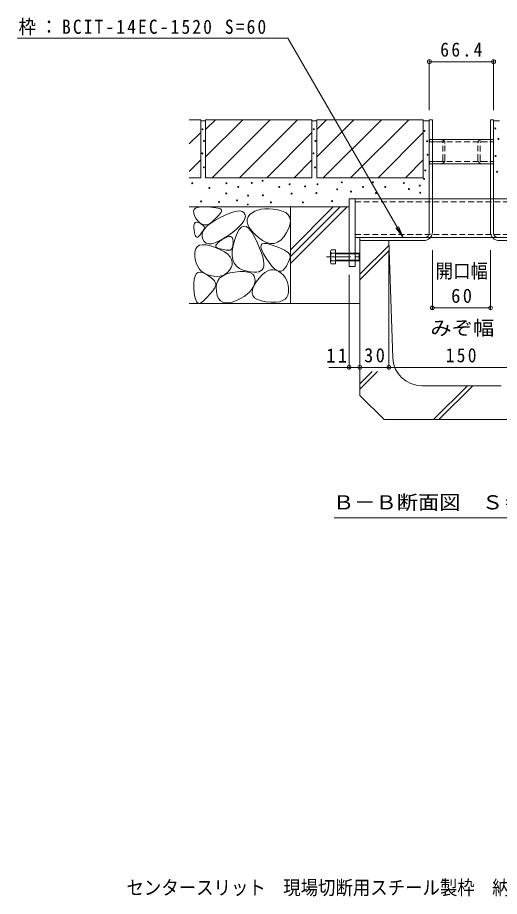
# Model space of a CAD drawing. Units: millimetres at full size, sheet at 1:5. Extents: x -1382 to 1946, y -1318 to 1367.
# Drawn here: x 244 to 742, y -1318 to -409 of the extents above; entities that cross this region are included whole.
import ezdxf
from ezdxf.enums import TextEntityAlignment as Align

# ---------------------------------------------------------------- set-up
doc = ezdxf.new("R2010")
doc.units = ezdxf.units.MM
doc.header["$LTSCALE"] = 5
doc.header["$PDMODE"] = 32
doc.header["$PDSIZE"] = 4
doc.linetypes.add('CHAIN1', pattern=[8, 5, -1, 1, -1])
doc.linetypes.add('DASHED1', pattern=[1.8, 1.2, -0.6])
for name, color, linetype, lineweight in [('4-0_OUTLINE-0', 7, 'Continuous', 9), ('4-3_A_床ライン引きB', 7, 'DASHED1', 9), ('4-4_0108_天井情報・�', 7, 'Continuous', 9), ('4-5_0055_アルミ建具_', 7, 'Continuous', 9), ('4-E_10ﾎﾞﾙﾄ__2', 7, 'Continuous', 9), ('4-F_10ﾎﾞﾙﾄ__1', 6, 'Continuous', 5)]:
    doc.layers.add(name, color=color, linetype=linetype, lineweight=lineweight)
doc.layers.add('F-4_0013_躯\u3000下り壁�', color=2, linetype='Continuous')
doc.styles.add('ＭＳ ゴシック', font='')
doc.styles.get('ＭＳ ゴシック').set_extended_font_data('MS Gothic')

msp = doc.modelspace()

# ---------------------------------------------------------------- linework, layer by layer
at = {"layer": '4-0_OUTLINE-0'}
for p, q in [((669.323, -514.718), (672.523, -514.718)), ((669.323, -632.018), (669.323, -514.718)), ((672.523, -630.718), (672.523, -514.718)), ((732.523, -630.718), (732.523, -514.718)), ((735.723, -514.718), (732.523, -514.718)), ((735.723, -632.018), (735.723, -514.718)), ((672.523, -535.218), (732.523, -535.218)), ((672.523, -560.218), (732.523, -560.218)), ((592.523, -596.518), (586.523, -596.518)), ((586.523, -596.518), (586.523, -666.518)), ((592.523, -666.518), (592.523, -596.518)), ((592.523, -596.518), (669.323, -596.518)), ((672.523, -596.518), (732.523, -596.518)), ((735.723, -596.518), (812.523, -596.518)), ((664.823, -636.518), (592.523, -636.518)), ((597.523, -639.718), (597.523, -636.518)), ((663.523, -639.718), (597.523, -639.718)), ((670.405, -636.518), (734.642, -636.518)), ((740.223, -636.518), (812.523, -636.518)), ((741.523, -639.718), (807.523, -639.718)), ((586.523, -666.518), (592.523, -666.518))]:
    msp.add_line(p, q, dxfattribs=at)
at = {"layer": '4-0_OUTLINE-0', "linetype": 'DASHED1'}
for p, q in [((672.523, -535.218), (669.323, -535.218)), ((732.523, -535.218), (735.706, -535.218)), ((669.323, -537.518), (735.723, -537.518)), ((669.323, -557.918), (735.723, -557.918)), ((672.523, -560.218), (669.323, -560.218)), ((732.523, -560.218), (735.723, -560.218)), ((672.523, -596.518), (669.323, -596.518)), ((732.523, -596.518), (735.723, -596.518)), ((592.523, -599.718), (812.523, -599.718)), ((592.523, -633.318), (812.523, -633.318)), ((664.823, -636.518), (670.405, -636.518)), ((740.223, -636.518), (734.642, -636.518))]:
    msp.add_line(p, q, dxfattribs=at)
at = {"layer": '4-0_OUTLINE-0', "color": 2}
for p, q in [((567.223, -662.382), (567.223, -651.182)), ((567.823, -649.318), (572.523, -649.318)), ((567.823, -652.518), (586.523, -652.518)), ((572.523, -653.218), (586.523, -653.218)), ((592.523, -652.518), (596.823, -652.518)), ((592.523, -653.218), (597.523, -653.218)), ((596.823, -652.518), (596.823, -660.518)), ((596.823, -652.518), (597.523, -653.218)), ((597.523, -653.218), (597.523, -659.818)), ((586.523, -660.518), (567.823, -660.518)), ((586.523, -659.818), (572.523, -659.818)), ((597.523, -659.818), (592.523, -659.818)), ((596.823, -660.518), (592.523, -660.518)), ((597.523, -659.818), (596.823, -660.518))]:
    msp.add_line(p, q, dxfattribs=at)
at = {"layer": '4-0_OUTLINE-0', "color": 2, "linetype": 'DASHED1'}
for p, q in [((592.523, -652.518), (586.523, -652.518)), ((592.523, -653.218), (586.523, -653.218)), ((592.523, -659.818), (586.523, -659.818)), ((592.523, -660.518), (586.523, -660.518))]:
    msp.add_line(p, q, dxfattribs=at)
at = {"layer": '4-0_OUTLINE-0', "color": 4, "linetype": 'CHAIN1'}
msp.add_line((562.989, -656.518), (598.786, -656.518), dxfattribs=at)
at = {"layer": '4-0_OUTLINE-0', "color": 2}
msp.add_lwpolyline([(572.523, -649.318), (572.523, -663.718), (567.823, -663.718)], dxfattribs=at)
at = {"layer": '4-0_OUTLINE-0'}
for centre, radius, start, end in [((663.523, -630.718), 9, 270, 0), ((664.823, -632.018), 4.5, 270, 0), ((741.523, -630.718), 9, 180, 270), ((740.223, -632.018), 4.5, 180, 270)]:
    msp.add_arc(centre, radius, start, end, dxfattribs=at)
at = {"layer": '4-0_OUTLINE-0', "color": 2}
for centre, radius, start, end in [((569.599, -650.918), 2.39, 137.9749, 222.0251), ((580.631, -656.518), 13.418, 162.65606, 197.34394), ((569.599, -662.118), 2.39, 137.9749, 222.0251)]:
    msp.add_arc(centre, radius, start, end, dxfattribs=at)
at = {"layer": '4-3_A_床ライン引きB'}
for p, q in [((723.523, -535.218), (732.523, -535.218)), ((735.523, -535.218), (732.523, -535.218)), ((735.523, -537.518), (735.523, -535.218)), ((672.523, -537.518), (669.523, -537.518)), ((682.023, -537.518), (672.523, -537.518)), ((683.223, -556.718), (683.223, -538.718)), ((685.523, -556.218), (685.523, -539.218)), ((719.523, -556.218), (719.523, -539.218)), ((721.823, -556.718), (721.823, -538.718)), ((723.023, -537.518), (732.523, -537.518)), ((732.523, -537.518), (735.523, -537.518)), ((669.523, -557.918), (669.523, -560.218)), ((672.523, -557.918), (669.523, -557.918)), ((669.523, -560.218), (672.523, -560.218)), ((682.023, -557.918), (672.523, -557.918)), ((681.523, -560.218), (672.523, -560.218)), ((723.023, -557.918), (732.523, -557.918)), ((723.523, -560.218), (732.523, -560.218)), ((732.523, -557.918), (735.523, -557.918)), ((735.523, -560.218), (732.523, -560.218)), ((735.523, -557.918), (735.523, -560.218))]:
    msp.add_line(p, q, dxfattribs=at)
msp.add_lwpolyline([(669.523, -537.518), (669.523, -535.218), (672.523, -535.218)], dxfattribs=at)
for centre, radius, start, end in [((681.523, -539.218), 4, 0, 90), ((723.523, -539.218), 4, 90, 180), ((682.023, -538.718), 1.2, 0, 90), ((723.023, -538.718), 1.2, 90, 180), ((681.523, -556.218), 4, 270, 0), ((682.023, -556.718), 1.2, 270, 0), ((723.523, -556.218), 4, 180, 270), ((723.023, -556.718), 1.2, 180, 270)]:
    msp.add_arc(centre, radius, start, end, dxfattribs=at)
at = {"layer": '4-4_0108_天井情報・�'}
for p, q in [((669.323, -453.218), (669.323, -504.718)), ((735.723, -453.218), (735.723, -504.718)), ((669.323, -454.718), (735.723, -454.718)), ((627.523, -772.207), (627.523, -649.718)), ((672.523, -710.708), (672.523, -649.718)), ((732.523, -710.708), (732.523, -649.718)), ((586.523, -772.207), (586.523, -675.218)), ((672.523, -709.208), (732.523, -709.208)), ((565.362, -770.707), (597.523, -770.707)), ((597.523, -770.707), (627.523, -770.707)), ((627.523, -770.707), (777.523, -770.707))]:
    msp.add_line(p, q, dxfattribs=at)
for p in [(669.323, -454.718), (735.723, -454.718), (672.523, -709.208), (732.523, -709.208), (586.523, -770.707), (597.523, -770.707), (627.523, -770.707)]:
    msp.add_point(p, dxfattribs=at)
at = {"layer": '4-5_0055_アルミ建具_'}
for p, q in [((243.776, -430.529), (523.243, -430.529)), ((642.171, -636.518), (523.243, -430.529)), ((642.171, -636.518), (634.562, -626.601)), ((642.171, -636.518), (637.388, -624.97)), ((571.064, -926.327), (838.487, -926.327))]:
    msp.add_line(p, q, dxfattribs=at)
at = {"layer": '4-E_10ﾎﾞﾙﾄ__2', "color": 2}
for p, q in [((433.023, -514.718), (421.223, -514.718)), ((433.023, -514.718), (433.023, -574.718)), ((433.023, -515.718), (438.023, -515.718)), ((548.023, -514.718), (438.023, -514.718)), ((438.023, -524.866), (448.171, -514.718)), ((438.023, -553.15), (476.455, -514.718)), ((438.023, -514.718), (438.023, -574.718)), ((444.739, -574.718), (504.739, -514.718)), ((473.023, -574.718), (533.023, -514.718)), ((548.023, -514.718), (548.023, -574.718)), ((548.023, -515.718), (553.023, -515.718)), ((663.023, -514.718), (553.023, -514.718)), ((553.023, -524.866), (563.171, -514.718)), ((553.023, -553.15), (591.455, -514.718)), ((553.023, -514.718), (553.023, -574.718)), ((559.739, -574.718), (619.739, -514.718)), ((588.023, -574.718), (648.023, -514.718)), ((663.023, -514.718), (663.023, -574.718)), ((663.023, -515.718), (669.323, -515.718)), ((735.723, -515.718), (742.023, -515.718)), ((421.223, -539.803), (433.023, -528.003)), ((501.308, -574.718), (548.023, -528.003)), ((616.308, -574.718), (663.023, -528.003)), ((421.223, -568.087), (433.023, -556.287)), ((529.592, -574.718), (548.023, -556.287)), ((644.592, -574.718), (663.023, -556.287)), ((433.023, -574.718), (421.223, -574.718)), ((548.023, -574.718), (438.023, -574.718)), ((663.023, -574.718), (553.023, -574.718)), ((421.223, -604.718), (586.523, -604.718)), ((525.723, -604.718), (525.723, -704.718)), ((525.723, -663.242), (584.247, -604.718)), ((525.723, -649.1), (570.105, -604.718)), ((525.723, -656.171), (577.176, -604.718)), ((421.223, -704.718), (525.723, -704.718)), ((597.523, -704.718), (525.723, -704.718))]:
    msp.add_line(p, q, dxfattribs=at)
for points in [[(454.245, -607.416), (454.57, -608.084), (454.507, -608.985), (454.056, -610.119), (453.218, -611.488), (451.992, -613.089), (450.379, -614.925), (448.378, -616.994), (445.989, -619.296), (443.451, -621.372), (441, -622.76), (438.636, -623.462), (436.36, -623.476), (434.172, -622.803), (432.072, -621.442), (430.059, -619.395), (428.133, -616.661), (426.616, -613.782), (425.827, -611.301), (425.766, -609.219), (426.434, -607.535), (427.83, -606.249), (429.955, -605.361), (432.808, -604.872), (436.389, -604.781), (440.121, -604.916), (443.424, -605.107), (446.298, -605.354), (448.744, -605.656), (450.762, -606.013), (452.352, -606.425), (453.513, -606.893)], [(492.695, -636.334), (497.034, -639.501), (501.17, -641.587), (505.104, -642.591), (508.835, -642.514), (512.364, -641.355), (515.69, -639.115), (518.814, -635.793), (521.735, -631.39), (524.064, -626.697), (525.41, -622.507), (525.774, -618.819), (525.155, -615.634), (523.554, -612.951), (520.97, -610.771), (517.404, -609.093), (512.855, -607.918), (507.992, -607.187), (503.48, -606.841), (499.322, -606.881), (495.515, -607.306), (492.062, -608.117), (488.96, -609.313), (486.212, -610.895), (483.815, -612.862), (482.012, -615.119), (481.04, -617.569), (480.902, -620.213), (481.595, -623.05), (483.122, -626.081), (485.48, -629.305), (488.672, -632.723)], [(478.775, -612.334), (479.169, -614.46), (478.814, -616.78), (477.711, -619.296), (475.859, -622.006), (473.259, -624.912), (469.91, -628.012), (465.813, -631.308), (460.967, -634.798), (455.997, -637.993), (451.526, -640.402), (447.555, -642.025), (444.083, -642.862), (441.111, -642.913), (438.638, -642.178), (436.665, -640.657), (435.191, -638.35), (434.399, -635.637), (434.468, -632.896), (435.401, -630.129), (437.195, -627.334), (439.853, -624.513), (443.372, -621.664), (447.755, -618.789), (452.999, -615.886), (458.369, -613.279), (463.124, -611.29), (467.267, -609.919), (470.795, -609.166), (473.711, -609.031), (476.012, -609.514), (477.701, -610.615)], [(436.631, -627.331), (436.276, -628.093), (435.838, -628.905), (435.317, -629.769), (434.713, -630.684), (434.027, -631.65), (433.257, -632.667), (432.405, -633.735), (431.47, -634.854), (430.533, -635.764), (429.673, -636.203), (428.89, -636.171), (428.185, -635.669), (427.557, -634.696), (427.007, -633.252), (426.533, -631.337), (426.138, -628.952), (425.906, -626.541), (425.925, -624.551), (426.194, -622.98), (426.714, -621.83), (427.484, -621.1), (428.505, -620.789), (429.777, -620.899), (431.299, -621.429), (432.823, -622.168), (434.103, -622.907), (435.137, -623.646), (435.926, -624.384), (436.47, -625.122), (436.769, -625.859), (436.823, -626.595)], [(497.504, -668.19), (498.125, -666.087), (498.263, -663.45), (497.915, -660.279), (497.084, -656.574), (495.767, -652.335), (493.967, -647.562), (491.681, -642.255), (488.912, -636.414), (485.954, -631.1), (483.104, -627.375), (480.362, -625.238), (477.728, -624.69), (475.202, -625.73), (472.784, -628.359), (470.474, -632.576), (468.272, -638.382), (466.526, -644.653), (465.587, -650.268), (465.452, -655.225), (466.124, -659.526), (467.6, -663.169), (469.883, -666.156), (472.97, -668.485), (476.864, -670.158), (480.945, -671.303), (484.598, -672.051), (487.821, -672.401), (490.616, -672.354), (492.981, -671.909), (494.918, -671.067), (496.425, -669.827)], [(462.7, -649.623), (461.649, -649.623), (460.497, -649.556), (459.244, -649.422), (457.888, -649.221), (456.431, -648.954), (454.873, -648.62), (453.212, -648.219), (451.45, -647.751), (449.925, -647.17), (448.973, -646.427), (448.596, -645.524), (448.792, -644.459), (449.563, -643.234), (450.908, -641.847), (452.827, -640.3), (455.32, -638.591), (457.929, -637.055), (460.193, -636.025), (462.115, -635.501), (463.693, -635.482), (464.927, -635.969), (465.818, -636.961), (466.365, -638.46), (466.569, -640.464), (466.537, -642.582), (466.375, -644.422), (466.085, -645.984), (465.666, -647.268), (465.118, -648.274), (464.441, -649.002), (463.635, -649.452)], [(464.375, -667.63), (462.676, -670.394), (460.697, -672.661), (458.44, -674.432), (455.903, -675.706), (453.088, -676.484), (449.993, -676.765), (446.62, -676.55), (442.967, -675.838), (439.398, -674.673), (436.274, -673.099), (433.596, -671.115), (431.363, -668.722), (429.576, -665.919), (428.234, -662.707), (427.338, -659.085), (426.887, -655.054), (427.022, -651.219), (427.883, -648.187), (429.47, -645.957), (431.783, -644.53), (434.822, -643.905), (438.587, -644.083), (443.078, -645.063), (448.295, -646.846), (453.429, -649.082), (457.67, -651.421), (461.019, -653.864), (463.475, -656.41), (465.039, -659.06), (465.71, -661.813), (465.489, -664.67)], [(525.246, -654.347), (525.469, -655.49), (525.442, -656.805), (525.166, -658.29), (524.64, -659.947), (523.865, -661.775), (522.84, -663.774), (521.566, -665.944), (520.042, -668.285), (518.296, -670.247), (516.353, -671.277), (514.215, -671.376), (511.881, -670.545), (509.351, -668.782), (506.624, -666.088), (503.702, -662.463), (500.584, -657.907), (497.852, -653.296), (496.086, -649.504), (495.286, -646.532), (495.454, -644.38), (496.587, -643.047), (498.688, -642.535), (501.755, -642.842), (505.789, -643.969), (510.045, -645.476), (513.78, -646.923), (516.994, -648.31), (519.687, -649.638), (521.859, -650.905), (523.509, -652.112), (524.638, -653.26)], [(489.183, -681.47), (488.6, -684.42), (487.496, -687.247), (485.871, -689.952), (483.725, -692.535), (481.058, -694.995), (477.869, -697.334), (474.16, -699.55), (469.929, -701.644), (465.676, -703.277), (461.898, -704.111), (458.594, -704.146), (455.766, -703.383), (453.413, -701.821), (451.536, -699.459), (450.133, -696.299), (449.205, -692.34), (448.902, -688.211), (449.374, -684.542), (450.619, -681.331), (452.639, -678.58), (455.432, -676.288), (459.001, -674.455), (463.343, -673.081), (468.459, -672.167), (473.599, -671.713), (478.01, -671.721), (481.693, -672.191), (484.647, -673.123), (486.874, -674.517), (488.372, -676.372), (489.142, -678.69)], [(523.895, -692.206), (523.344, -695.367), (522.122, -698.008), (520.23, -700.131), (517.667, -701.734), (514.434, -702.819), (510.53, -703.384), (505.956, -703.431), (500.711, -702.958), (495.668, -701.997), (491.699, -700.576), (488.804, -698.697), (486.983, -696.358), (486.236, -693.561), (486.563, -690.304), (487.964, -686.589), (490.439, -682.414), (493.437, -678.393), (496.406, -675.136), (499.347, -672.645), (502.259, -670.918), (505.143, -669.957), (507.998, -669.76), (510.825, -670.329), (513.623, -671.662), (516.22, -673.485), (518.441, -675.52), (520.288, -677.769), (521.759, -680.23), (522.856, -682.905), (523.577, -685.792), (523.924, -688.893)], [(448.092, -687.378), (447.216, -688.893), (446.159, -690.5), (444.921, -692.198), (443.502, -693.987), (441.902, -695.867), (440.121, -697.838), (438.159, -699.901), (436.015, -702.055), (433.905, -703.772), (432.04, -704.527), (430.421, -704.319), (429.049, -703.148), (427.922, -701.014), (427.042, -697.918), (426.408, -693.858), (426.019, -688.836), (425.976, -683.791), (426.376, -679.663), (427.22, -676.453), (428.508, -674.16), (430.24, -672.784), (432.415, -672.325), (435.034, -672.784), (438.096, -674.16), (441.126, -675.971), (443.648, -677.738), (445.66, -679.458), (447.164, -681.133), (448.159, -682.763), (448.646, -684.347), (448.623, -685.885)]]:
    msp.add_lwpolyline(points, close=True, dxfattribs=at)
at = {"layer": '4-E_10ﾎﾞﾙﾄ__2'}
for centre in [(434.897, -524.603), (549.897, -524.603), (664.293, -526.337), (737.404, -523.694), (740.754, -534.598), (436.553, -536.697), (551.553, -536.697), (667.004, -537.043), (434.611, -549.505), (549.611, -549.505), (667.533, -550.949), (737.809, -552.231), (436.264, -564.004), (551.264, -564.004), (665.168, -567.085), (739.29, -568.538), (424.309, -580.412), (459.611, -580.412), (485.749, -580.088), (497.024, -577.747), (524.867, -581.482), (553.751, -581.482), (578.89, -579.342), (610.983, -579.342), (642.988, -580.251), (663.858, -575.903), (441.96, -585.226), (459.41, -590.864), (471.913, -584.156), (514.169, -584.156), (540.913, -583.621), (552.681, -590.575), (574.076, -586.831), (588.518, -588.97), (600.82, -584.156), (614.193, -590.575), (623.821, -584.156), (648.206, -586.338), (659.46, -582.769), (659.935, -590.218), (433.402, -599.133), (452.104, -599.633), (470.665, -598.068), (482.023, -593.105), (497.4, -592.876), (527.007, -591.11), (568.825, -598.744), (481.751, -602.342), (505.682, -600.122), (538.671, -600.201)]:
    msp.add_circle(centre, 0.5, dxfattribs=at)
at = {"layer": '4-F_10ﾎﾞﾙﾄ__1'}
for p, q in [((627.523, -639.718), (597.523, -639.718)), ((597.523, -639.718), (597.523, -799.718)), ((597.523, -674.534), (627.679, -644.379)), ((631.557, -760.718), (627.523, -639.718)), ((597.523, -680.191), (627.861, -649.853)), ((597.523, -787.671), (610.241, -774.953)), ((597.523, -793.328), (615.898, -774.953)), ((661.54, -789.718), (743.507, -789.718)), ((673.613, -824.718), (708.613, -789.718)), ((679.27, -824.718), (714.27, -789.718)), ((622.523, -824.718), (597.523, -799.718)), ((782.523, -824.718), (622.523, -824.718))]:
    msp.add_line(p, q, dxfattribs=at)
msp.add_arc((661.54, -759.718), 30, 181.90915, 270, dxfattribs=at)

# ---------------------------------------------------------------- texts
at = {"layer": '4-4_0108_天井情報・�', "color": 2, "style": 'ＭＳ ゴシック'}
for s, width, p in [('開口幅', 0.9, (675.773, -682.809)), ('みぞ幅', 1.1, (670.382, -741.672))]:
    msp.add_text(s, height=14.66, dxfattribs=dict(at, width=width)).set_placement(p, align=Align.BOTTOM_LEFT)
at = {"layer": '4-4_0108_天井情報・�', "color": 2, "char_height": 14.66, "attachment_point": 7, "style": 'ＭＳ ゴシック'}
for s, insert in [('\\T1.28;\\W0.9;66.4', (680.648, -449.718)), ('\\T1.27;\\W0.95;60', (691.898, -704.208)), ('\\T1.27;\\W0.95;11', (562.778, -765.707)), ('\\T1.27;\\W0.95;30', (601.898, -765.707)), ('\\T1.27;\\W0.9;150', (686.273, -765.707))]:
    msp.add_mtext(s, dxfattribs=dict(at, insert=insert))
at = {"layer": '4-5_0055_アルミ建具_', "color": 2, "style": 'ＭＳ ゴシック', "width": 1.1}
msp.add_text('Ｂ－Ｂ断面図\u3000Ｓ＝１：５', height=14.66, dxfattribs=at).set_placement((569.644, -921.94), align=Align.BOTTOM_LEFT)
at = {"layer": '4-5_0055_アルミ建具_', "color": 2, "insert": (244.755, -427.529), "char_height": 14.66, "attachment_point": 7, "style": 'ＭＳ ゴシック'}
msp.add_mtext('\\T1.25;\\W0.9;枠：BCIT-14EC-1520\\~S=60', dxfattribs=at)
at = {"layer": 'F-4_0013_躯\u3000下り壁�', "style": 'ＭＳ ゴシック', "width": 0.9}
msp.add_text('センタースリット\u3000現場切断用スチール製枠\u3000納まり図\u3000ＢＣＩＴ－１４ＥＣ－１５２０\u3000Ｓ＝６０', height=14.66, dxfattribs=at).set_placement((356.356, -1320.223), align=Align.BOTTOM_LEFT)

doc.saveas('drawing.dxf')
